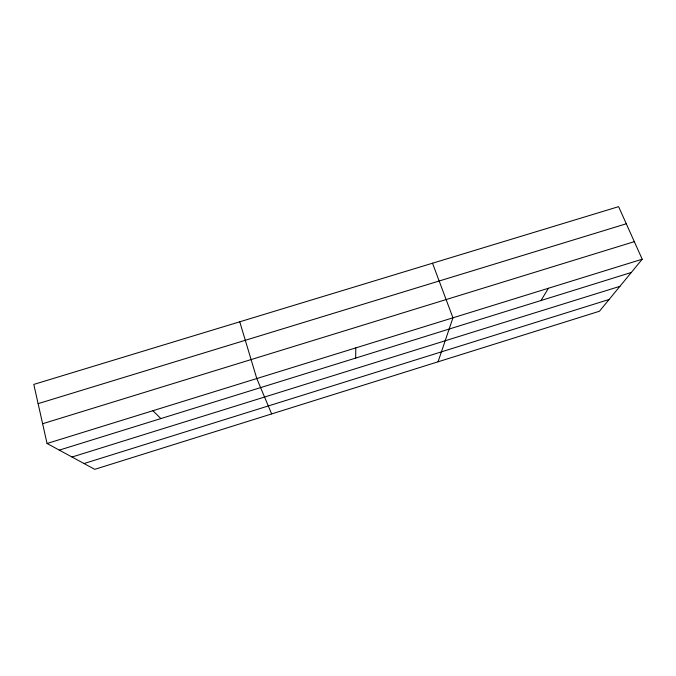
<?xml version="1.0" encoding="UTF-8"?>
<svg xmlns="http://www.w3.org/2000/svg" width="676" height="676" viewBox="0 0 676 676"><rect width="100%" height="100%" fill="white"/><g stroke="black" fill="none" stroke-linecap="round" stroke-linejoin="round"><path stroke-width="1.01" d="M355.686 358.077L355.762 347.912M438.04 361.804L452.954 317.821L432.505 263.217M541.003 300.524L548.413 288.263M642.2 259.221L599.451 311.239L94.733 469.347L47.058 443.49L33.8 384.407L618.599 206.653L642.2 259.221L47.058 443.49M84.018 463.542L609.118 299.468M59.285 450.123L631.299 272.479M72.011 457.027L619.917 286.337M42.622 423.734L634.316 241.653M38.118 403.648L626.289 223.781M152.92 410.712L160.854 418.579M271.642 413.932L256.795 378.552L239.752 321.801"/></g></svg>
